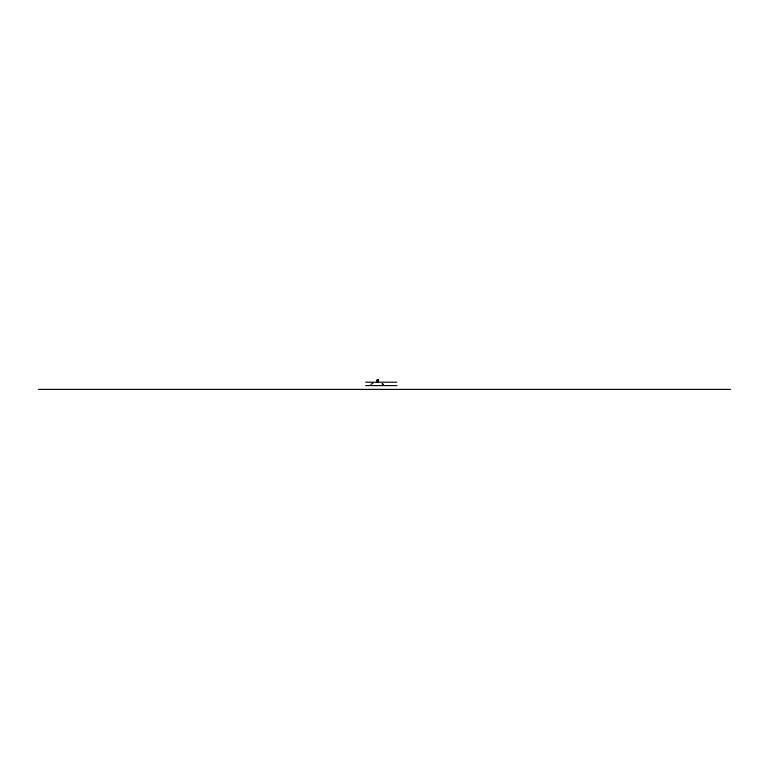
<?xml version="1.0" encoding="UTF-8"?>
<svg xmlns="http://www.w3.org/2000/svg" width="769" height="769" viewBox="0 0 769 769"><rect width="100%" height="100%" fill="white"/><g stroke="black" fill="none" stroke-linecap="round" stroke-linejoin="round"><path stroke-width="1.15" d="M378.579 380.069C377.723 380.049 377.146 379.578 377.531 380.492M377.983 381.443L378.511 380.059M377.098 380.559L377.089 380.722M378.271 381.684L378.261 380.54L378.252 381.684C377.579 378.694 377.829 379.473 378.329 381.684M376.916 380.126L377.589 380.059L377.002 380.126M378.261 380.617L378.319 380.088M377.368 380.415L378.185 380.021M377.896 380.645L378.127 379.78L377.579 379.963M370.831 384.365L372.907 383.337M377.454 381.866L376.897 381.991L377.387 381.78M365.64 382.212L396.746 382.212M365.64 385.596L396.996 385.596M38.45 389.393L730.55 389.393M382.241 384L383.279 384.596M382.241 383.635L383.279 384.356M377.925 381.443L377.973 381.933"/></g></svg>
